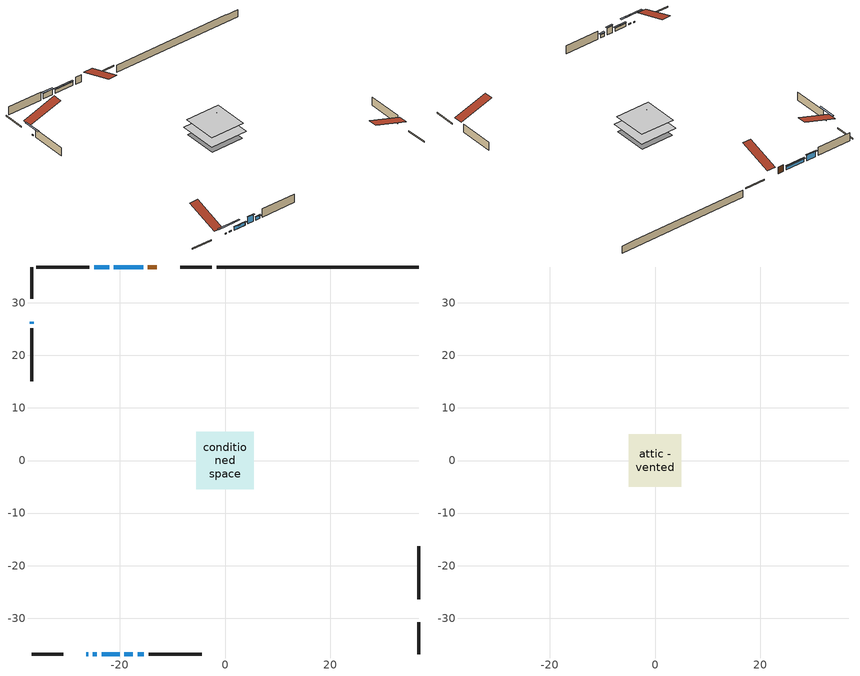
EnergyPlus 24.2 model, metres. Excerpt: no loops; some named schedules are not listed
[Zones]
conditioned space
 floor adiabatic (AdiabaticFloorConstruction): -5.49,-5.49 -5.49,5.49 5.49,5.49 5.49,-5.49 z0.46
 floor foundation (Slab1 construction): -4.82,-4.82 -4.82,4.82 4.82,4.82 4.82,-4.82 z-1.77
 floor foundation (Slab2 construction): -2.58,-2.58 -2.58,2.58 2.58,2.58 2.58,-2.58 z0
 wall outside (RimJoist1 construction): -2.54,36.79 -8.54,36.79 / -36.79,-36.79 -30.79,-36.79 / -36.79,36.79 -36.79,30.79 / 36.79,-36.79 36.79,-30.79 z0.46:0.76
 wall outside (AdiabaticWallConstruction 1): -12.96,36.79 -14.66,36.79 z0.46:2.49
 wall outside (AdiabaticWallConstruction): -15.59,36.79 -21.11,36.79 z0.46:1.59; -26.38,-36.79 -26.02,-36.79 / -25.1,-36.79 -24.4,-36.79 / -36.79,26.38 -36.79,26.02 z0.46:0.75; -22.04,36.79 -24.89,36.79 z0.46:2.09; -23.47,-36.79 -20.06,-36.79 / -16.58,-36.79 -15.44,-36.79 z0.46:1.39; -19.13,-36.79 -17.5,-36.79 z0.46:2.52
 wall outside (Wall1 construction): -25.82,36.79 -35.86,36.79 / -14.51,-36.79 -4.46,-36.79 / -36.79,25.1 -36.79,15.05 / 36.79,-26.38 36.79,-16.33 z0.46:2.9
 wall foundation (FoundationWall1 construction): -1.61,36.79,-1.77 -1.61,36.79,0.46 32.95,36.79,0.46 32.95,36.79,0.36 36.79,36.79,0.36 36.79,36.79,-1.77
 window (WindowConstruction): -15.59,36.79 -21.11,36.79 z0.46:1.59
 window (WindowConstruction 5): -26.38,-36.79 -26.03,-36.79 z0.46:0.75
 window (WindowConstruction 6): -25.1,-36.79 -24.4,-36.79 z0.46:0.75
 window (WindowConstruction 7): -36.79,26.38 -36.79,26.03 z0.46:0.75
 window (WindowConstruction 1): -22.04,36.79 -24.89,36.79 z0.46:2.08
 window (WindowConstruction 2): -23.47,-36.79 -20.06,-36.79 z0.46:1.39
 window (WindowConstruction 3): -19.13,-36.79 -17.5,-36.79 z0.46:2.52
 window (WindowConstruction 4): -16.57,-36.79 -15.44,-36.79 z0.46:1.39
 door (Door): -12.96,36.79 -14.66,36.79 z0.46:2.49
 ceiling adiabatic (AdiabaticFloorConstruction): 5.49,-5.49 5.49,5.49 -5.49,5.49 -5.49,-5.49 z0.46
 roof outside (Roof1 construction): -2.58,2.58 -2.58,-2.58 2.58,-2.58 2.58,2.58 z2.9
attic - vented
 floor to conditioned space (Floor1 construction Reversed): -4.98,-4.98 -4.98,4.98 4.98,4.98 4.98,-4.98 z2.9
 roof outside (Roof2 construction): -12.03,36.79,2.9 -12.03,27.1,6.13 -9.47,27.1,6.13 -9.47,36.79,2.9; -27.31,-36.79,2.9 -27.31,-27.1,6.13 -29.86,-27.1,6.13 -29.86,-36.79,2.9; -36.79,27.31,2.9 -27.1,27.31,6.13 -27.1,29.86,6.13 -36.79,29.86,2.9; 36.79,-27.31,2.9 27.1,-27.31,6.13 27.1,-29.86,6.13 36.79,-29.86,2.9
shading: -21.31,36.79 -15.39,36.79 -15.39,37.2 -21.31,37.2 z1.79; -23.67,-36.79 -28.74,-36.79 -28.74,-37.2 -23.67,-37.2 z3.11; -22.04,-36.79 -27.46,-36.79 -27.46,-37.2 -22.04,-37.2 z3.11; -36.79,23.67 -36.79,28.74 -37.2,28.74 -37.2,23.67 z3.11; -25.09,36.79 -21.84,36.79 -21.84,37.2 -25.09,37.2 z2.29; -19.86,-36.79 -23.67,-36.79 -23.67,-37.2 -19.86,-37.2 z1.59; -17.3,-36.79 -19.33,-36.79 -19.33,-37.2 -17.3,-37.2 z2.72; -15.24,-36.79 -16.78,-36.79 -16.78,-37.2 -15.24,-37.2 z1.59
[Building]
Building 1: Terrain=Suburbs
[Site:Location]
Saskatoon Intl AP_SK: Latitude {deg}=52.17; Longitude {deg}=-106.7; Time Zone {hr}=-6; Elevation {m}=504; Keep Site Location Information=Yes
[Site:GroundTemperature:Shallow]
-3.29371, -5.9198, -6.13011, -4.88389, 0.118965, 5.09852, 9.41553, 12.1502, 12.3826, 10.1583, 5.95142, 1.12462
[Site:WaterMainsTemperature]
Calculation Method=Schedule; Temperature Schedule=mains temperature schedule
[Material] Roughness=Rough; Thermal Absorptance=0.9
Name | Thickness {m} | Conductivity {W/m-K} | Density {kg/m3} | Specific Heat {J/kg-K} | Solar Absorptance | Visible Absorptance
asphalt or fiberglass shingles | 0.00635 | 0.162714 | 1121.4 | 1465.45 | 0.84 | 0.84
ceiling stud and cavity | 0.1397 | 0.105642 | 65.682 | 1177.47 | 0.7 | 0.7
concrete 4.0 in. | 0.1016 | 1.803125 | 2242.8 | 837.4 | 0.7 | 0.7
concrete 8.0 in. | 0.2032 | 1.803125 | 2242.8 | 837.4 | 0.7 | 0.7
door material | 0.04445 | 0.0451087 | 512.64 | 1214.23 | 0.7 | 0.7
floor covering | 0.0127 | 0.0433444 | 54.468 | 1339.84 | 0.6 | 0.6
floor rigid ins; wall rigid ins | 0.512978 | 0.029427 | 32.04 | 1214.23 | 0.7 | 0.7
floor stud and cavity | 0.1397 | 1.75129 | 37.0049 | 1207.88 | 0.7 | 0.7
furniture material conditioned space 1 | 0.1524 | 0.115458 | 640.8 | 1214.23 | 0.6 | 0.6
gypsum board | 0.0127 | 0.160291 | 801 | 837.4 | 0.6 | 0.6
interior vertical ins | 0.025908 | 0.029427 | 32.04 | 1214.23 | 0.7 | 0.7
osb sheathing 0.5 in. | 0.0127 | 0.115458 | 512.64 | 1214.23 | 0.7 | 0.7
osb sheathing 0.75 in. | 0.01905 | 0.115458 | 512.64 | 1214.23 | 0.7 | 0.7
osb sheathing 2.0 in. | 0.0508 | 0.115458 | 512.64 | 1214.23 | 0.7 | 0.7
rim joist stud and cavity | 0.0508 | 0.042578 | 125.044 | 1163.47 | 0.6 | 0.6
roof stud and cavity | 0.2032 | 0.148151 | 78.34581 | 1123.46 | 0.7 | 0.7
slab rigid ins | 0.0108865 | 0.029427 | 32.04 | 1214.23 | 0.7 | 0.7
wall stud and cavity | 0.1397 | 0.108832 | 139.0536 | 1170.24 | 0.7 | 0.7
wall stud and cavity 1 | 0.0889 | 0.380278 | 52.3479 | 1209.89 | 0.7 | 0.7
wall stud and cavity 2 | 0.0889 | 0.391764 | 83.0341 | 1211.67 | 0.7 | 0.7
wood siding | 0.0254 | 0.102417 | 544.68 | 1172.36 | 0.4 | 0.4
wood siding 1; wood siding 2; wood siding 3 | 0.0254 | 0.102417 | 544.68 | 1172.36 | 0.7 | 0.7
[WindowMaterial:SimpleGlazingSystem]
Name | U-Factor {W/m2-K} | Solar Heat Gain Coefficient
WindowMaterial | 2.918492 | 0.67
WindowMaterial 1 | 2.87931 | 0.7
WindowMaterial 2 | 2.938365 | 0.65
WindowMaterial 3 | 3.39431 | 0.72
WindowMaterial 4 | 1.7721 | 0.55
WindowMaterial 5 | 5.77055 | 0.53
WindowMaterial 6 | 3.24952 | 0.43
[Construction]
AdiabaticFloorConstruction: floor stud and cavity, floor rigid ins, osb sheathing 0.75 in., floor covering
AdiabaticWallConstruction: wood siding 2, wall rigid ins, wall stud and cavity 1, gypsum board
AdiabaticWallConstruction 1: wood siding 3, wall rigid ins, wall stud and cavity 1, gypsum board
Door: door material
Floor1 construction Reversed: gypsum board, ceiling stud and cavity
FoundationWall1 construction: concrete 8.0 in.
furniture construction conditioned space 1: furniture material conditioned space 1
PartitionWallConstruction: gypsum board, wall stud and cavity 2, gypsum board
RimJoist1 construction: wood siding 1, osb sheathing 2.0 in., rim joist stud and cavity
Roof1 construction: asphalt or fiberglass shingles, osb sheathing 0.75 in., roof stud and cavity, gypsum board
Roof2 construction: asphalt or fiberglass shingles
Slab1 construction: concrete 4.0 in.
Slab2 construction: slab rigid ins, concrete 4.0 in.
Wall1 construction: wood siding, osb sheathing 0.5 in., wall stud and cavity, gypsum board
WindowConstruction: WindowMaterial
WindowConstruction 1: WindowMaterial 1
WindowConstruction 2: WindowMaterial 2
WindowConstruction 3: WindowMaterial 3
WindowConstruction 4: WindowMaterial 4
WindowConstruction 5: WindowMaterial 5
WindowConstruction 6; WindowConstruction 7: WindowMaterial 6
[Zone] Multiplier=1; Part of Total Floor Area=Yes
Name | Volume {m3}
attic - vented | 51.9396
conditioned space | 533.2
[Space]
Name | Zone | Volume {m3}
attic - vented 1 | attic - vented | 51.9396
conditioned space 1 | conditioned space | 533.2
[ZoneInfiltration:EffectiveLeakageArea]
infil attic - vented 1: Zone or Space=attic - vented 1; Schedule=Always On Discrete; Effective Air Leakage Area {cm2}=3395.31; Stack Coefficient=0.000224671; Wind Coefficient=1.01273e-05
[ZoneMixing]
whole house fan mix: Zone or Space=attic - vented; Schedule=Always On Continuous; Design Flow Rate Calculation Method=Flow/Zone; Design Flow Rate {m3/s}=0; Source Zone or Space=conditioned space
[SurfaceProperty:ExposedFoundationPerimeter] Exposed Perimeter Calculation Method=TotalExposedPerimeter
Name | Total Exposed Perimeter {m}
Slab1 | 38.405
Slab2 | 14.63
[InternalMass] Zone or ZoneList=conditioned space; Space or SpaceList=conditioned space 1
Name | Construction | Surface Area {m2}
furniture mass conditioned space 1 | furniture construction conditioned space 1 | 95.9478
partition wall mass | PartitionWallConstruction | 239.87
[Lights]
interior lighting: Zone or ZoneList or Space or SpaceList=conditioned space 1; Schedule=interior lighting schedule; Design Level Calculation Method=LightingLevel; Lighting Level {W}=343.2; Return Air Fraction=0; Fraction Radiant=0.6; Fraction Visible=0.2; Fraction Replaceable=1
[People]
occupants: Zone or ZoneList or Space or SpaceList=conditioned space 1; Number of People Schedule=occupants schedule; Number of People Calculation Method=People; Number of People=3; Fraction Radiant=0.314171; Sensible Heat Fraction=0.56303; Activity Level Schedule=occupants activity schedule; Carbon Dioxide Generation Rate {m3/s-W}=0; Enable ASHRAE 55 Comfort Warnings=No; Mean Radiant Temperature Calculation Type=EnclosureAveraged
[ElectricEquipment] Zone or ZoneList or Space or SpaceList=conditioned space 1; Design Level Calculation Method=EquipmentLevel
Name | Schedule | Design Level {W} | Fraction Latent | Fraction Radiant | Fraction Lost
clothes dryer | clothes dryer schedule | 140.772 | 0.015 | 0.081 | 0.85
clothes washer | clothes washer schedule | 32.1985 | 0.03 | 0.162 | 0.7
cooking range | cooking range schedule | 215.147 | 0.08 | 0.432 | 0.2
dishwasher | dishwasher schedule | 66.8632 | 0.3 | 0.18 | 0.4
fridge | fridge schedule | 72.9452 | 0 | 0.6 | 0
mech vent house fan | mech vent house fan schedule | 10 | 0 | 0 | 1
mech vent house fan cfis | mech vent house fan cfis schedule | 0 | 0 | 0 | 0
misc plug loads | misc plug loads schedule | 494.7 | 0.045 | 0.513 | 0.1
whole house fan | Always On Discrete | 0 | 0 | 0 | 1
[OtherEquipment] Zone or ZoneList or Space or SpaceList=conditioned space 1; Design Level Calculation Method=EquipmentLevel
Name | Fuel Type | Schedule | Design Level {W} | Fraction Latent | Fraction Radiant | Fraction Lost
clothes dryer 1 | Electricity | clothes dryer schedule | 0 | 0.015 | 0.081 | 0.85
cooking range 1 | Electricity | cooking range schedule | 0 | 0.08 | 0.432 | 0.2
general water use latent | None | general water use schedule | 62.594 | 1 | 0 | 0
general water use sensible | None | general water use schedule | -61.6891 | 0 | 0.6 | 0
mech vent house fan latent load | None | Always On Discrete | 0 | 1 | 0 | 0
mech vent house fan sensible load | None | Always On Discrete | 0 | 0 | 0 | 0
water heater energy adjustment1 | NaturalGas | Always On Discrete | 0.01 | 0 | 0 | 1
[ZoneInfiltration:DesignFlowRate] Zone or ZoneList or Space or SpaceList=conditioned space 1; Schedule=Always On Discrete; Design Flow Rate Calculation Method=Flow/Zone; Design Flow Rate {m3/s}=0
infil flow; natural vent flow; whole house fan flow
[AvailabilityManager:Scheduled]
central ac and furnace airloop Availability Manager: Schedule=Always On Discrete
[Foundation:Kiva] Initial Indoor Air Temperature {C}=21; Wall Depth Below Slab {m}=0.2032
Name | Wall Height Above Grade {m} | Interior Vertical Insulation Material | Interior Vertical Insulation Depth {m}
Foundation Kiva 1 | 0.460004
Foundation Kiva 2 | 0.1016 | interior vertical ins | 0.1016
[Foundation:Kiva:Settings]
Soil Conductivity {W/m-K}=0.849921; Soil Density {kg/m3}=1842.3; Soil Specific Heat {J/kg-K}=418.7; Ground Solar Absorptivity=0.9; Ground Thermal Absorptivity=0.9; Ground Surface Roughness {m}=0.03; Far-Field Width {m}=40; Deep-Ground Boundary Condition=ZeroFlux; Deep-Ground Depth {m}=40; Minimum Cell Dimension {m}=0.2; Maximum Cell Growth Coefficient=3; Simulation Timestep=Timestep
[Exterior:Lights]
exterior lighting: Schedule=exterior lighting schedule; Design Level {W}=75.6
[EnergyManagementSystem:GlobalVariable]
central_ac_and_furnace_airloop_Fan_RTF
infil_program_Qfan
infil_program_Qinf
natural_vent_program_Qnv
natural_vent_program_Qwhf
[EnergyManagementSystem:Sensor]
Name | Output:Variable or Output:Meter Index Key | Output:Variable or Output:Meter
airflow_gain | infil flow | Infiltration Sensible Heat Gain Energy
airflow_gain_1 | natural vent flow | Infiltration Sensible Heat Gain Energy
airflow_gain_2 | whole house fan flow | Infiltration Sensible Heat Gain Energy
airflow_loss | infil flow | Infiltration Sensible Heat Loss Energy
airflow_loss_1 | natural vent flow | Infiltration Sensible Heat Loss Energy
airflow_loss_2 | whole house fan flow | Infiltration Sensible Heat Loss Energy
clg_load_cond |  | Cooling:EnergyTransfer:Zone:CONDITIONED SPACE
clg_sp_s; clg_sp_s_1 | cooling setpoint | Schedule Value
clothes_dryer_exhaust_0_sch_s | clothes dryer exhaust 0 schedule | Schedule Value
cool_season | cooling season schedule | Schedule Value
htg_load_cond |  | Heating:EnergyTransfer:Zone:CONDITIONED SPACE
htg_sp_s; htg_sp_s_1 | heating setpoint | Schedule Value
ig_ee_conv | clothes dryer | Electric Equipment Convective Heating Energy
ig_ee_conv_2 | cooking range | Electric Equipment Convective Heating Energy
ig_ee_conv_4 | fridge | Electric Equipment Convective Heating Energy
ig_ee_conv_5 | misc plug loads | Electric Equipment Convective Heating Energy
ig_ee_conv_6 | whole house fan | Electric Equipment Convective Heating Energy
ig_ee_rad | clothes dryer | Electric Equipment Radiant Heating Energy
ig_ee_rad_2 | cooking range | Electric Equipment Radiant Heating Energy
ig_ee_rad_4 | fridge | Electric Equipment Radiant Heating Energy
ig_ee_rad_5 | misc plug loads | Electric Equipment Radiant Heating Energy
ig_ee_rad_6 | whole house fan | Electric Equipment Radiant Heating Energy
ig_lgt_conv | interior lighting | Lights Convective Heating Energy
ig_lgt_rad | interior lighting | Lights Radiant Heating Energy
ig_lgt_vis | interior lighting | Lights Visible Radiation Heating Energy
ig_oe_conv | clothes dryer 1 | Other Equipment Convective Heating Energy
ig_oe_conv_1 | cooking range 1 | Other Equipment Convective Heating Energy
ig_oe_conv_2 | general water use latent | Other Equipment Convective Heating Energy
ig_oe_conv_3 | general water use sensible | Other Equipment Convective Heating Energy
ig_oe_conv_4 | water heater energy adjustment1 | Other Equipment Convective Heating Energy
ig_oe_rad | clothes dryer 1 | Other Equipment Radiant Heating Energy
ig_oe_rad_1 | cooking range 1 | Other Equipment Radiant Heating Energy
ig_oe_rad_2 | general water use latent | Other Equipment Radiant Heating Energy
ig_oe_rad_3 | general water use sensible | Other Equipment Radiant Heating Energy
ig_oe_rad_4 | water heater energy adjustment1 | Other Equipment Radiant Heating Energy
ig_ppl_conv | occupants | People Convective Heating Energy
ig_ppl_rad | occupants | People Radiant Heating Energy
im_conv | furniture mass conditioned space 1 | Surface Inside Face Convection Heat Gain Energy
im_conv_1 | partition wall mass | Surface Inside Face Convection Heat Gain Energy
im_ig | furniture mass conditioned space 1 | Surface Inside Face Internal Gains Radiation Heat Gain Energy
im_ig_1 | partition wall mass | Surface Inside Face Internal Gains Radiation Heat Gain Energy
im_lgt | furniture mass conditioned space 1 | Surface Inside Face Lights Radiation Heat Gain Energy
im_lgt_1 | partition wall mass | Surface Inside Face Lights Radiation Heat Gain Energy
im_sol | furniture mass conditioned space 1 | Surface Inside Face Solar Radiation Heat Gain Energy
im_sol_1 | partition wall mass | Surface Inside Face Solar Radiation Heat Gain Energy
im_surf | furniture mass conditioned space 1 | Surface Inside Face Net Surface Thermal Radiation Heat Gain Energy
im_surf_1 | partition wall mass | Surface Inside Face Net Surface Thermal Radiation Heat Gain Energy
mv_conv | mech vent house fan | Electric Equipment Convective Heating Energy
mv_conv_1 | mech vent house fan cfis | Electric Equipment Convective Heating Energy
mv_conv_2 | mech vent house fan latent load | Other Equipment Convective Heating Energy
mv_conv_3 | mech vent house fan sensible load | Other Equipment Convective Heating Energy
mv_rad | mech vent house fan | Electric Equipment Radiant Heating Energy
mv_rad_1 | mech vent house fan cfis | Electric Equipment Radiant Heating Energy
mv_rad_2 | mech vent house fan latent load | Other Equipment Radiant Heating Energy
mv_rad_3 | mech vent house fan sensible load | Other Equipment Radiant Heating Energy
natural_vent_s | natural vent schedule | Schedule Value
out_pb_s |  | Site Outdoor Air Barometric Pressure
out_wt_s |  | Site Outdoor Air Humidity Ratio
site_vw_s |  | Site Wind Speed
ss_back_out | Window1 | Surface Window Shortwave from Zone Back Out Window Heat Transfer Rate
ss_back_out_1 | Window11 | Surface Window Shortwave from Zone Back Out Window Heat Transfer Rate
ss_back_out_2 | Window12 | Surface Window Shortwave from Zone Back Out Window Heat Transfer Rate
ss_back_out_3 | Window14 | Surface Window Shortwave from Zone Back Out Window Heat Transfer Rate
ss_back_out_4 | Window5 | Surface Window Shortwave from Zone Back Out Window Heat Transfer Rate
ss_back_out_5 | Window6 | Surface Window Shortwave from Zone Back Out Window Heat Transfer Rate
ss_back_out_6 | Window8 | Surface Window Shortwave from Zone Back Out Window Heat Transfer Rate
ss_back_out_7 | Window9 | Surface Window Shortwave from Zone Back Out Window Heat Transfer Rate
ss_conv | Door1 | Surface Inside Face Convection Heat Gain Energy
ss_conv_1 | Window1 | Surface Inside Face Convection Heat Gain Energy
ss_conv_2 | Window11 | Surface Inside Face Convection Heat Gain Energy
ss_conv_3 | Window12 | Surface Inside Face Convection Heat Gain Energy
ss_conv_4 | Window14 | Surface Inside Face Convection Heat Gain Energy
ss_conv_5 | Window5 | Surface Inside Face Convection Heat Gain Energy
ss_conv_6 | Window6 | Surface Inside Face Convection Heat Gain Energy
ss_conv_7 | Window8 | Surface Inside Face Convection Heat Gain Energy
ss_conv_8 | Window9 | Surface Inside Face Convection Heat Gain Energy
ss_ig | Door1 | Surface Inside Face Internal Gains Radiation Heat Gain Energy
ss_ig_1 | Window1 | Surface Inside Face Internal Gains Radiation Heat Gain Energy
ss_ig_2 | Window11 | Surface Inside Face Internal Gains Radiation Heat Gain Energy
ss_ig_3 | Window12 | Surface Inside Face Internal Gains Radiation Heat Gain Energy
ss_ig_4 | Window14 | Surface Inside Face Internal Gains Radiation Heat Gain Energy
ss_ig_5 | Window5 | Surface Inside Face Internal Gains Radiation Heat Gain Energy
ss_ig_6 | Window6 | Surface Inside Face Internal Gains Radiation Heat Gain Energy
ss_ig_7 | Window8 | Surface Inside Face Internal Gains Radiation Heat Gain Energy
ss_ig_8 | Window9 | Surface Inside Face Internal Gains Radiation Heat Gain Energy
ss_lgt | Door1 | Surface Inside Face Lights Radiation Heat Gain Energy
ss_sol | Door1 | Surface Inside Face Solar Radiation Heat Gain Energy
ss_surf | Door1 | Surface Inside Face Net Surface Thermal Radiation Heat Gain Energy
ss_surf_1 | Window1 | Surface Inside Face Net Surface Thermal Radiation Heat Gain Energy
ss_surf_2 | Window11 | Surface Inside Face Net Surface Thermal Radiation Heat Gain Energy
ss_surf_3 | Window12 | Surface Inside Face Net Surface Thermal Radiation Heat Gain Energy
ss_surf_4 | Window14 | Surface Inside Face Net Surface Thermal Radiation Heat Gain Energy
ss_surf_5 | Window5 | Surface Inside Face Net Surface Thermal Radiation Heat Gain Energy
ss_surf_6 | Window6 | Surface Inside Face Net Surface Thermal Radiation Heat Gain Energy
ss_surf_7 | Window8 | Surface Inside Face Net Surface Thermal Radiation Heat Gain Energy
ss_surf_8 | Window9 | Surface Inside Face Net Surface Thermal Radiation Heat Gain Energy
ss_trans_in | Window1 | Surface Window Transmitted Solar Radiation Rate
ss_trans_in_1 | Window11 | Surface Window Transmitted Solar Radiation Rate
ss_trans_in_2 | Window12 | Surface Window Transmitted Solar Radiation Rate
ss_trans_in_3 | Window14 | Surface Window Transmitted Solar Radiation Rate
ss_trans_in_4 | Window5 | Surface Window Transmitted Solar Radiation Rate
ss_trans_in_5 | Window6 | Surface Window Transmitted Solar Radiation Rate
ss_trans_in_6 | Window8 | Surface Window Transmitted Solar Radiation Rate
ss_trans_in_7 | Window9 | Surface Window Transmitted Solar Radiation Rate
ss_trans_out | Window1 | Surface Inside Face Initial Transmitted Diffuse Transmitted Out Window Solar Radiation Rate
ss_trans_out_1 | Window11 | Surface Inside Face Initial Transmitted Diffuse Transmitted Out Window Solar Radiation Rate
ss_trans_out_2 | Window12 | Surface Inside Face Initial Transmitted Diffuse Transmitted Out Window Solar Radiation Rate
ss_trans_out_3 | Window14 | Surface Inside Face Initial Transmitted Diffuse Transmitted Out Window Solar Radiation Rate
ss_trans_out_4 | Window5 | Surface Inside Face Initial Transmitted Diffuse Transmitted Out Window Solar Radiation Rate
ss_trans_out_5 | Window6 | Surface Inside Face Initial Transmitted Diffuse Transmitted Out Window Solar Radiation Rate
ss_trans_out_6 | Window8 | Surface Inside Face Initial Transmitted Diffuse Transmitted Out Window Solar Radiation Rate
ss_trans_out_7 | Window9 | Surface Inside Face Initial Transmitted Diffuse Transmitted Out Window Solar Radiation Rate
s_conv | Floor1 | Surface Inside Face Convection Heat Gain Energy
s_conv_1 | FoundationWall1 | Surface Inside Face Convection Heat Gain Energy
s_conv_10 | Slab2 | Surface Inside Face Convection Heat Gain Energy
s_conv_11 | Wall1:0 | Surface Inside Face Convection Heat Gain Energy
s_conv_12 | Wall1:180 | Surface Inside Face Convection Heat Gain Energy
s_conv_13 | Wall1:270 | Surface Inside Face Convection Heat Gain Energy
s_conv_14 | Wall1:90 | Surface Inside Face Convection Heat Gain Energy
s_conv_2 | inferred conditioned ceiling | Surface Inside Face Convection Heat Gain Energy
s_conv_3 | inferred conditioned floor | Surface Inside Face Convection Heat Gain Energy
s_conv_4 | RimJoist1:0 | Surface Inside Face Convection Heat Gain Energy
s_conv_5 | RimJoist1:180 | Surface Inside Face Convection Heat Gain Energy
s_conv_6 | RimJoist1:270 | Surface Inside Face Convection Heat Gain Energy
s_conv_7 | RimJoist1:90 | Surface Inside Face Convection Heat Gain Energy
s_conv_8 | Roof1 | Surface Inside Face Convection Heat Gain Energy
s_conv_9 | Slab1 | Surface Inside Face Convection Heat Gain Energy
s_ig | Floor1 | Surface Inside Face Internal Gains Radiation Heat Gain Energy
s_ig_1 | FoundationWall1 | Surface Inside Face Internal Gains Radiation Heat Gain Energy
s_ig_10 | Slab2 | Surface Inside Face Internal Gains Radiation Heat Gain Energy
s_ig_11 | Wall1:0 | Surface Inside Face Internal Gains Radiation Heat Gain Energy
s_ig_12 | Wall1:180 | Surface Inside Face Internal Gains Radiation Heat Gain Energy
s_ig_13 | Wall1:270 | Surface Inside Face Internal Gains Radiation Heat Gain Energy
s_ig_14 | Wall1:90 | Surface Inside Face Internal Gains Radiation Heat Gain Energy
s_ig_2 | inferred conditioned ceiling | Surface Inside Face Internal Gains Radiation Heat Gain Energy
s_ig_3 | inferred conditioned floor | Surface Inside Face Internal Gains Radiation Heat Gain Energy
s_ig_4 | RimJoist1:0 | Surface Inside Face Internal Gains Radiation Heat Gain Energy
s_ig_5 | RimJoist1:180 | Surface Inside Face Internal Gains Radiation Heat Gain Energy
s_ig_6 | RimJoist1:270 | Surface Inside Face Internal Gains Radiation Heat Gain Energy
s_ig_7 | RimJoist1:90 | Surface Inside Face Internal Gains Radiation Heat Gain Energy
s_ig_8 | Roof1 | Surface Inside Face Internal Gains Radiation Heat Gain Energy
s_ig_9 | Slab1 | Surface Inside Face Internal Gains Radiation Heat Gain Energy
s_lgt | Floor1 | Surface Inside Face Lights Radiation Heat Gain Energy
s_lgt_1 | FoundationWall1 | Surface Inside Face Lights Radiation Heat Gain Energy
s_lgt_10 | Slab2 | Surface Inside Face Lights Radiation Heat Gain Energy
s_lgt_11 | Wall1:0 | Surface Inside Face Lights Radiation Heat Gain Energy
s_lgt_12 | Wall1:180 | Surface Inside Face Lights Radiation Heat Gain Energy
s_lgt_13 | Wall1:270 | Surface Inside Face Lights Radiation Heat Gain Energy
s_lgt_14 | Wall1:90 | Surface Inside Face Lights Radiation Heat Gain Energy
s_lgt_2 | inferred conditioned ceiling | Surface Inside Face Lights Radiation Heat Gain Energy
s_lgt_3 | inferred conditioned floor | Surface Inside Face Lights Radiation Heat Gain Energy
s_lgt_4 | RimJoist1:0 | Surface Inside Face Lights Radiation Heat Gain Energy
s_lgt_5 | RimJoist1:180 | Surface Inside Face Lights Radiation Heat Gain Energy
s_lgt_6 | RimJoist1:270 | Surface Inside Face Lights Radiation Heat Gain Energy
s_lgt_7 | RimJoist1:90 | Surface Inside Face Lights Radiation Heat Gain Energy
s_lgt_8 | Roof1 | Surface Inside Face Lights Radiation Heat Gain Energy
s_lgt_9 | Slab1 | Surface Inside Face Lights Radiation Heat Gain Energy
s_sol | Floor1 | Surface Inside Face Solar Radiation Heat Gain Energy
s_sol_1 | FoundationWall1 | Surface Inside Face Solar Radiation Heat Gain Energy
s_sol_10 | Slab2 | Surface Inside Face Solar Radiation Heat Gain Energy
s_sol_11 | Wall1:0 | Surface Inside Face Solar Radiation Heat Gain Energy
s_sol_12 | Wall1:180 | Surface Inside Face Solar Radiation Heat Gain Energy
s_sol_13 | Wall1:270 | Surface Inside Face Solar Radiation Heat Gain Energy
s_sol_14 | Wall1:90 | Surface Inside Face Solar Radiation Heat Gain Energy
s_sol_2 | inferred conditioned ceiling | Surface Inside Face Solar Radiation Heat Gain Energy
s_sol_3 | inferred conditioned floor | Surface Inside Face Solar Radiation Heat Gain Energy
s_sol_4 | RimJoist1:0 | Surface Inside Face Solar Radiation Heat Gain Energy
s_sol_5 | RimJoist1:180 | Surface Inside Face Solar Radiation Heat Gain Energy
s_sol_6 | RimJoist1:270 | Surface Inside Face Solar Radiation Heat Gain Energy
s_sol_7 | RimJoist1:90 | Surface Inside Face Solar Radiation Heat Gain Energy
